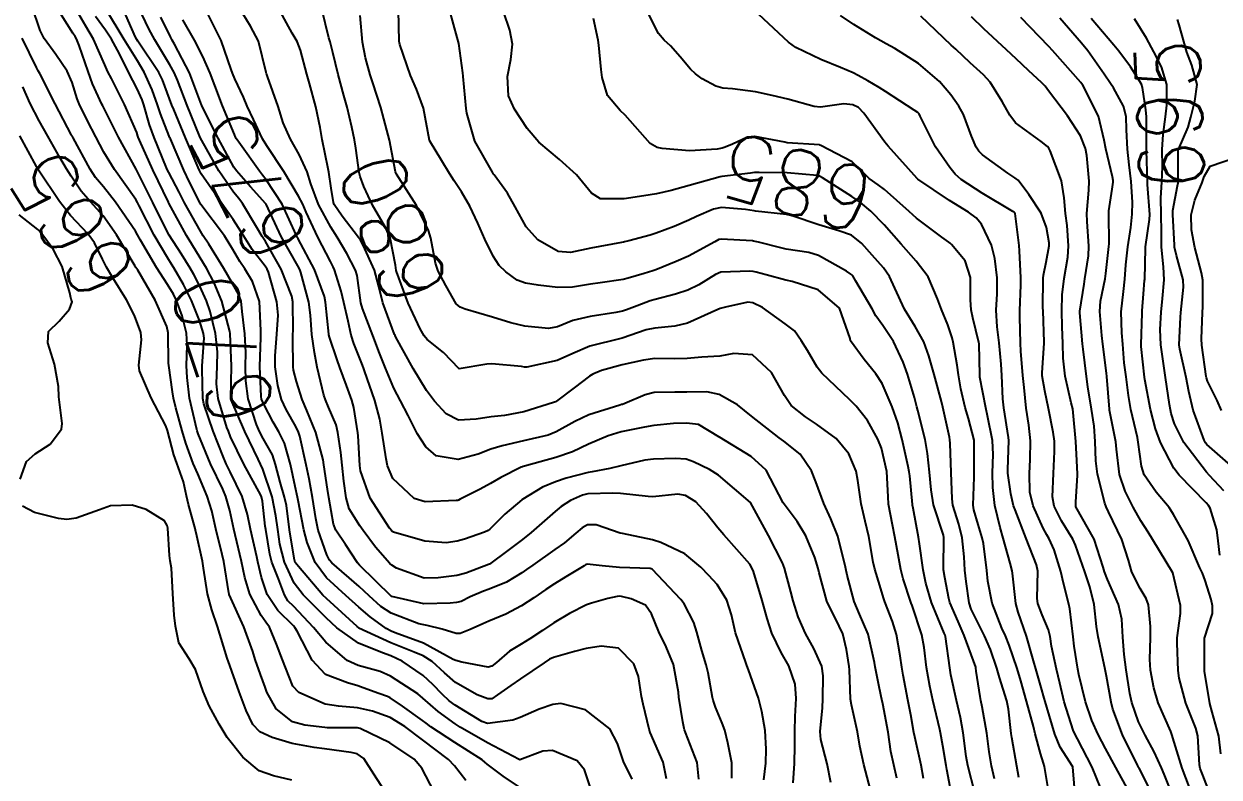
# Model space of a CAD drawing. Header units: metres. Extents: x 292545 to 299085, y 7450245 to 7463078.
# Drawn here: x 296033.9 to 296107.3, y 7458377.9 to 7458424.2 of the extents above; entities that cross this region are included whole.
import ezdxf
from ezdxf.enums import TextEntityAlignment as Align

# ---------------------------------------------------------------- set-up
doc = ezdxf.new("R2010")
doc.units = ezdxf.units.M
for name, color, linetype in [('Cotas', 45, 'Continuous'), ('Curvas de Nivel 1m', 11, 'Continuous'), ('Curvas de Nivel 5m', 15, 'Continuous'), ('Vias Primárias', 230, 'Continuous')]:
    doc.layers.add(name, color=color, linetype=linetype)
doc.styles.add('Style-STANDARD', font='STANDARD.shx')

msp = doc.modelspace()

# ---------------------------------------------------------------- linework, layer by layer
at = {"layer": 'Curvas de Nivel 1m', "flags": 128}
for points, elevation in [([(296064.306, 7458377.317), (296063.304, 7458377.979), (296062.32, 7458378.729), (296062.187, 7458378.848), (296062.009, 7458378.985), (296060.339, 7458380.061), (296058.867, 7458381.022), (296058.568, 7458381.24), (296058.357, 7458381.403), (296057.128, 7458382.279), (296056.37, 7458382.791), (296056.193, 7458382.875), (296055.661, 7458383.061), (296054.707, 7458383.405), (296054.377, 7458383.529), (296053.744, 7458383.721), (296052.384, 7458384.23), (296051.571, 7458385.108), (296050.644, 7458386.893), (296050.508, 7458387.119), (296050.424, 7458387.21), (296049.451, 7458388.153), (296048.808, 7458389.145), (296048.459, 7458390.191), (296048.238, 7458391.152), (296048.17, 7458391.459), (296047.78, 7458393.157), (296047.592, 7458394.069), (296047.264, 7458395.162), (296046.536, 7458396.684), (296046.285, 7458397.173), (296046.089, 7458397.633), (296045.492, 7458399.181), (296044.919, 7458400.856), (296044.858, 7458401.187), (296044.809, 7458402.99), (296044.813, 7458403.188), (296044.921, 7458404.897), (296044.889, 7458405.187), (296044.645, 7458405.973), (296044.151, 7458407.198), (296043.658, 7458408.191), (296043.059, 7458409.214), (296042.914, 7458409.445), (296042.689, 7458409.799), (296041.858, 7458411.228), (296040.936, 7458413.032), (296040.837, 7458413.239), (296040.735, 7458413.407), (296039.414, 7458415.253), (296038.769, 7458416.314), (296038.266, 7458417.268), (296037.761, 7458418.244), (296037.237, 7458419.283), (296037.116, 7458419.595), (296036.816, 7458420.603), (296036.509, 7458421.293), (296035.807, 7458422.332), (296035.103, 7458423.307), (296034.858, 7458423.797), (296034.339, 7458425.315)], 668), ([(296068.795, 7458376.905), (296068.317, 7458378.366), (296067.866, 7458378.915), (296066.332, 7458379.555), (296065.752, 7458379.519), (296064.323, 7458378.987), (296064.284, 7458379), (296062.339, 7458380.024), (296060.67, 7458380.997), (296060.355, 7458381.201), (296059.309, 7458381.963), (296058.37, 7458382.78), (296058.061, 7458383.033), (296056.384, 7458384.136), (296055.738, 7458384.411), (296054.39, 7458384.785), (296053.712, 7458385.087), (296052.41, 7458386.222), (296051.65, 7458387.108), (296050.436, 7458388.4), (296050.078, 7458388.764), (296049.858, 7458389.129), (296049.494, 7458390.098), (296049.092, 7458391.141), (296048.958, 7458391.623), (296048.714, 7458393.147), (296048.689, 7458393.341), (296048.51, 7458394.874), (296048.456, 7458395.151), (296048.413, 7458395.252), (296047.372, 7458397.162), (296046.559, 7458398.828), (296046.416, 7458399.171), (296046.331, 7458399.408), (296045.794, 7458401.178), (296045.689, 7458402.092), (296045.72, 7458403.179), (296045.743, 7458404.058), (296045.636, 7458405.18), (296045.304, 7458406.533), (296045.079, 7458407.186), (296044.672, 7458408.091), (296044.296, 7458408.813), (296044.072, 7458409.199), (296043.534, 7458410.05), (296042.782, 7458411.219), (296042.705, 7458411.356), (296041.78, 7458413.23), (296040.793, 7458415.199), (296040.772, 7458415.24), (296040.753, 7458415.279), (296039.663, 7458417.251), (296038.8, 7458418.962), (296038.701, 7458419.161), (296038.649, 7458419.262), (296038.07, 7458420.526), (296037.798, 7458421.275), (296037.253, 7458422.878), (296037.077, 7458423.287), (296036.996, 7458423.43), (296036.856, 7458423.631), (296035.814, 7458425.301)], 669), ([(296075.337, 7458377.805), (296075.229, 7458378.831), (296074.525, 7458380.663), (296074.448, 7458380.839), (296074.431, 7458380.916), (296074.358, 7458381.316), (296074.113, 7458382.843), (296074.076, 7458383.143), (296073.771, 7458384.846), (296073.322, 7458385.938), (296072.874, 7458386.855), (296072.434, 7458387.956), (296072.053, 7458388.48), (296071.174, 7458388.879), (296070.573, 7458389.017), (296070.444, 7458389.034), (296070.308, 7458389.028), (296069.749, 7458388.897), (296068.731, 7458388.616), (296068.439, 7458388.507), (296067.384, 7458387.97), (296066.428, 7458387.403), (296065.723, 7458386.94), (296064.943, 7458386.424), (296064.41, 7458386.103), (296063.706, 7458385.664), (296062.9, 7458384.975), (296062.617, 7458384.751), (296062.39, 7458384.688), (296060.775, 7458384.996), (296060.394, 7458385.089), (296060.238, 7458385.16), (296058.41, 7458386.147), (296056.668, 7458386.798), (296056.421, 7458386.891), (296056.109, 7458387.055), (296055.126, 7458387.766), (296054.436, 7458388.37), (296053.631, 7458389.088), (296052.459, 7458390.174), (296051.752, 7458391.107), (296051.256, 7458392.341), (296051.058, 7458393.114), (296050.7, 7458394.929), (296050.665, 7458395.118), (296050.523, 7458395.78), (296050.229, 7458397.125), (296049.858, 7458398.433), (296049.519, 7458399.136), (296049.163, 7458399.736), (296048.588, 7458400.829), (296048.463, 7458401.151), (296048.438, 7458401.308), (296048.358, 7458403.153), (296048.42, 7458404.932), (296048.415, 7458405.143), (296048.405, 7458405.375), (296048.326, 7458407.145), (296047.909, 7458408.385), (296047.428, 7458409.159), (296047.13, 7458409.606), (296046.695, 7458410.345), (296046.173, 7458411.175), (296044.732, 7458413.102), (296044.679, 7458413.191), (296044.031, 7458414.486), (296043.687, 7458415.206), (296042.852, 7458417.139), (296042.822, 7458417.21), (296042.784, 7458417.302), (296042.25, 7458418.671), (296042.063, 7458419.221), (296041.735, 7458420.149), (296041.239, 7458421.234), (296040.833, 7458421.924), (296040.014, 7458423.248), (296038.872, 7458425.143)], 672), ([(296077.368, 7458377.859), (296077.368, 7458378.804), (296077.12, 7458380.029), (296076.931, 7458380.811), (296076.779, 7458381.235), (296076.367, 7458382.225), (296076.218, 7458382.659), (296076.184, 7458382.813), (296075.901, 7458384.33), (296075.788, 7458384.819), (296075.517, 7458385.713), (296075.216, 7458386.828), (296075.026, 7458387.428), (296074.44, 7458388.576), (296074.238, 7458388.842), (296072.461, 7458390.693), (296072.344, 7458390.744), (296070.462, 7458390.807), (296069.4, 7458390.901), (296068.464, 7458391.006), (296068.393, 7458390.982), (296068.286, 7458390.912), (296067.161, 7458390.225), (296066.456, 7458389.798), (296065.934, 7458389.454), (296065.202, 7458388.949), (296064.438, 7458388.449), (296063.468, 7458387.934), (296062.428, 7458387.498), (296062.067, 7458387.343), (296061.275, 7458386.991), (296060.67, 7458386.747), (296060.419, 7458386.758), (296059.569, 7458387.013), (296058.645, 7458387.247), (296058.425, 7458387.278), (296058.119, 7458387.34), (296056.432, 7458388.005), (296055.789, 7458388.413), (296055.065, 7458389.071), (296054.451, 7458389.64), (296052.786, 7458391.097), (296052.638, 7458391.261), (296052.478, 7458391.585), (296051.944, 7458393.105), (296051.787, 7458393.82), (296051.596, 7458395.109), (296051.387, 7458396.255), (296051.209, 7458397.113), (296050.804, 7458398.874), (296050.726, 7458399.118), (296050.566, 7458399.457), (296049.967, 7458400.519), (296049.682, 7458401.134), (296049.452, 7458401.988), (296049.303, 7458403.14), (296049.297, 7458403.817), (296049.394, 7458405.132), (296049.475, 7458406.307), (296049.395, 7458407.133), (296048.876, 7458408.943), (296048.797, 7458409.139), (296048.685, 7458409.315), (296047.887, 7458410.344), (296047.372, 7458411.16), (296046.718, 7458412.186), (296046.018, 7458413.177), (296044.751, 7458414.999), (296044.681, 7458415.12), (296044.647, 7458415.192), (296044.559, 7458415.389), (296043.781, 7458417.2), (296043.058, 7458418.95), (296042.953, 7458419.209), (296042.807, 7458419.59), (296042.37, 7458420.768), (296042.136, 7458421.22), (296040.852, 7458423.148), (296040.791, 7458423.241), (296040.716, 7458423.38), (296039.89, 7458425.25)], 673), ([(296079.34, 7458377.753), (296079.448, 7458378.779), (296079.482, 7458379.633), (296079.406, 7458380.779), (296079.201, 7458381.946), (296078.993, 7458382.784), (296078.39, 7458384.51), (296078.29, 7458384.791), (296078.227, 7458384.961), (296077.597, 7458386.798), (296077.334, 7458387.901), (296077.055, 7458388.804), (296076.452, 7458389.761), (296075.955, 7458390.314), (296075.456, 7458390.825), (296074.475, 7458391.634), (296072.998, 7458392.342), (296072.487, 7458392.497), (296070.641, 7458392.888), (296070.517, 7458392.913), (296070.493, 7458392.919), (296069.02, 7458393.424), (296068.498, 7458393.42), (296068.16, 7458393.25), (296067.782, 7458392.917), (296067.079, 7458392.329), (296066.483, 7458391.912), (296065.125, 7458390.95), (296064.75, 7458390.674), (296064.466, 7458390.469), (296063.516, 7458389.91), (296062.45, 7458389.475), (296062.09, 7458389.342), (296061.271, 7458388.992), (296060.717, 7458388.721), (296060.439, 7458388.654), (296060.049, 7458388.616), (296058.438, 7458388.576), (296056.475, 7458389.018), (296056.443, 7458389.031), (296054.471, 7458390.955), (296054.362, 7458391.081), (296053.62, 7458392.219), (296053.032, 7458393.092), (296052.873, 7458393.471), (296052.594, 7458395.099), (296052.521, 7458395.617), (296052.292, 7458397.103), (296052.237, 7458397.412), (296051.795, 7458399.108), (296051.231, 7458400.458), (296050.946, 7458401.116), (296050.6, 7458402.228), (296050.424, 7458402.936), (296050.399, 7458403.123), (296050.372, 7458404.866), (296050.386, 7458405.122), (296050.397, 7458405.362), (296050.375, 7458407.123), (296050.316, 7458407.474), (296049.669, 7458409.13), (296048.7, 7458410.841), (296048.579, 7458411.019), (296048.498, 7458411.143), (296048.172, 7458411.687), (296047.294, 7458413.162), (296047.054, 7458413.483), (296046.74, 7458413.86), (296045.835, 7458415.179), (296044.781, 7458417.033), (296044.709, 7458417.191), (296044.649, 7458417.326), (296043.879, 7458419.199), (296043.281, 7458420.743), (296043.091, 7458421.207), (296042.83, 7458421.683), (296041.892, 7458423.224), (296041.532, 7458423.902), (296040.899, 7458425.24)], 674), ([(296085.877, 7458377.135), (296085.468, 7458378.709), (296085.234, 7458379.816), (296085.083, 7458380.713), (296084.718, 7458382.366), (296084.664, 7458382.717), (296084.596, 7458384.513), (296084.575, 7458384.718), (296084.409, 7458385.773), (296084.183, 7458386.722), (296083.954, 7458387.199), (296083.195, 7458388.732), (296082.729, 7458390.469), (296082.673, 7458390.738), (296082.473, 7458391.414), (296081.914, 7458392.749), (296081.374, 7458393.629), (296080.513, 7458394.77), (296079.464, 7458396.781), (296078.551, 7458397.616), (296076.614, 7458398.809), (296076.563, 7458398.84), (296075.322, 7458399.58), (296074.571, 7458399.681), (296073.777, 7458399.642), (296072.57, 7458399.525), (296072.005, 7458399.429), (296070.565, 7458399.132), (296069.753, 7458398.892), (296068.558, 7458398.372), (296067.563, 7458397.91), (296066.549, 7458397.555), (296064.61, 7458397.026), (296064.543, 7458397.007), (296064.506, 7458396.998), (296064.417, 7458396.961), (296063.169, 7458396.338), (296062.528, 7458395.964), (296061.901, 7458395.607), (296060.671, 7458394.998), (296060.566, 7458394.946), (296060.512, 7458394.925), (296060.421, 7458394.91), (296058.511, 7458394.845), (296057.84, 7458395.037), (296056.531, 7458396.27), (296056.204, 7458397.053), (296056.113, 7458397.488), (296055.871, 7458399.057), (296055.721, 7458399.909), (296055.423, 7458401.062), (296054.793, 7458402.885), (296054.72, 7458403.069), (296054.616, 7458403.337), (296054.122, 7458404.572), (296053.973, 7458405.08), (296053.784, 7458405.944), (296053.521, 7458407.087), (296053.357, 7458407.777), (296052.95, 7458409.096), (296052.869, 7458409.282), (296052.688, 7458409.606), (296051.926, 7458411.108), (296051.208, 7458412.633), (296050.988, 7458413.117), (296050.738, 7458413.623), (296049.837, 7458415.129), (296048.776, 7458416.708), (296048.522, 7458417.144), (296047.965, 7458418.322), (296047.582, 7458419.158), (296047.345, 7458419.698), (296046.82, 7458420.833), (296046.677, 7458421.171), (296046.595, 7458421.404), (296045.976, 7458423.179), (296045.104, 7458424.954)], 677), ([(296087.496, 7458377.863), (296087.312, 7458378.685), (296087.147, 7458379.503), (296086.973, 7458380.691), (296086.638, 7458382.426), (296086.584, 7458382.697), (296086.548, 7458382.87), (296086.383, 7458383.676), (296086.176, 7458384.702), (296086.135, 7458384.964), (296085.738, 7458386.707), (296085.213, 7458387.934), (296084.875, 7458388.716), (296084.459, 7458390.325), (296084.374, 7458390.721), (296084.354, 7458390.832), (296083.873, 7458392.726), (296083.44, 7458393.794), (296083.026, 7458394.735), (296082.533, 7458396.071), (296082.252, 7458396.744), (296081.556, 7458397.758), (296080.561, 7458398.572), (296080.267, 7458398.773), (296078.576, 7458400.094), (296077.703, 7458400.799), (296076.592, 7458401.442), (296075.824, 7458401.592), (296074.594, 7458401.566), (296073.869, 7458401.572), (296072.593, 7458401.549), (296072.037, 7458401.42), (296070.789, 7458400.878), (296070.637, 7458400.825), (296070.582, 7458400.81), (296070.481, 7458400.781), (296068.576, 7458400.175), (296067.716, 7458399.774), (296066.565, 7458399.133), (296066.071, 7458398.937), (296064.559, 7458398.58), (296063.249, 7458398.28), (296062.554, 7458398.079), (296061.764, 7458397.774), (296060.547, 7458397.43), (296059.199, 7458397.669), (296058.555, 7458398.21), (296058.03, 7458399.035), (296057.463, 7458400.152), (296056.988, 7458401.046), (296056.594, 7458401.818), (296056.067, 7458403.055), (296055.716, 7458403.965), (296055.292, 7458405.063), (296054.658, 7458406.71), (296054.568, 7458407.071), (296054.342, 7458408.738), (296054.242, 7458409.077), (296053.702, 7458410.094), (296053.11, 7458411.094), (296052.712, 7458411.72), (296051.957, 7458413.108), (296051.479, 7458414.379), (296051.255, 7458415.115), (296050.769, 7458416.174), (296050.237, 7458417.125), (296049.79, 7458418.133), (296049.469, 7458419.133), (296048.821, 7458420.973), (296048.779, 7458421.097), (296048.763, 7458421.141), (296048.742, 7458421.223), (296048.265, 7458423.149), (296047.768, 7458424.062), (296047.094, 7458425.167)], 678), ([(296089.139, 7458377.838), (296088.994, 7458378.663), (296088.611, 7458380.396), (296088.556, 7458380.668), (296088.359, 7458381.75), (296088.19, 7458382.673), (296087.893, 7458384.183), (296087.803, 7458384.679), (296087.71, 7458385.374), (296087.492, 7458386.684), (296087.234, 7458387.491), (296086.778, 7458388.695), (296086.695, 7458388.946), (296086.453, 7458389.697), (296086.145, 7458390.703), (296086.049, 7458391.124), (296085.775, 7458392.707), (296085.558, 7458393.654), (296085.316, 7458394.712), (296085.108, 7458396.141), (296085, 7458396.715), (296084.553, 7458397.778), (296083.782, 7458398.728), (296082.572, 7458399.617), (296081.883, 7458400.058), (296081.016, 7458400.763), (296080.592, 7458401.378), (296079.808, 7458402.778), (296078.624, 7458403.863), (296077.48, 7458403.946), (296076.623, 7458403.794), (296075.522, 7458403.727), (296074.621, 7458403.645), (296073.837, 7458403.632), (296072.621, 7458403.645), (296071.942, 7458403.544), (296070.617, 7458403.248), (296069.351, 7458402.899), (296068.827, 7458402.689), (296068.608, 7458402.553), (296067.677, 7458401.839), (296066.584, 7458401.02), (296066.527, 7458400.987), (296066.411, 7458400.933), (296064.577, 7458400.361), (296063.395, 7458400.152), (296062.574, 7458400.056), (296061.654, 7458399.907), (296060.571, 7458399.852), (296059.808, 7458400.244), (296059.083, 7458401.023), (296058.593, 7458401.684), (296057.768, 7458403.038), (296056.719, 7458404.962), (296056.667, 7458405.05), (296056.634, 7458405.124), (296055.904, 7458407.058), (296055.668, 7458408.065), (296055.398, 7458409.063), (296054.698, 7458410.605), (296054.536, 7458410.908), (296054.426, 7458411.074), (296053.417, 7458412.395), (296052.929, 7458413.097), (296052.875, 7458413.238), (296052.743, 7458414.119), (296052.596, 7458415.102), (296052.555, 7458415.303), (296052.19, 7458417.106), (296052.061, 7458417.83), (296051.785, 7458419.11), (296051.397, 7458420.534), (296051.236, 7458421.116), (296050.845, 7458422.597), (296050.647, 7458423.122), (296050.34, 7458423.643), (296049.515, 7458425.134)], 679), ([(296093.518, 7458377.815), (296093.329, 7458378.615), (296093.184, 7458379.47), (296093.029, 7458380.62), (296092.753, 7458382.239), (296092.674, 7458382.625), (296092.628, 7458382.878), (296092.391, 7458384.436), (296092.36, 7458384.63), (296092.352, 7458384.672), (296091.642, 7458386.632), (296091.271, 7458387.477), (296090.762, 7458388.645), (296090.693, 7458388.894), (296090.458, 7458390.198), (296090.379, 7458390.651), (296090.366, 7458390.749), (296090.387, 7458392.651), (296090.364, 7458392.782), (296089.763, 7458394.658), (296089.609, 7458395.572), (296089.521, 7458396.66), (296089.397, 7458397.815), (296089.255, 7458398.663), (296088.799, 7458400.449), (296088.742, 7458400.668), (296088.592, 7458401.254), (296088.159, 7458402.675), (296087.888, 7458403.409), (296087.294, 7458404.683), (296086.643, 7458405.664), (296086.225, 7458406.273), (296085.99, 7458406.7), (296084.99, 7458408.403), (296084.791, 7458408.718), (296084.746, 7458408.781), (296084.684, 7458408.832), (296084.403, 7458409.006), (296082.695, 7458409.963), (296082.102, 7458410.154), (296080.699, 7458410.364), (296080.37, 7458410.435), (296079.001, 7458410.786), (296078.704, 7458410.863), (296078.624, 7458410.871), (296076.705, 7458410.979), (296076.568, 7458410.949), (296076.326, 7458410.816), (296074.694, 7458409.94), (296073.944, 7458409.594), (296072.685, 7458409.095), (296072.514, 7458409.032), (296071.98, 7458408.867), (296070.983, 7458408.573), (296070.677, 7458408.505), (296069.273, 7458408.302), (296068.672, 7458408.205), (296067.573, 7458408.018), (296066.674, 7458407.999), (296065.468, 7458408.149), (296064.676, 7458408.271), (296064.179, 7458408.459), (296063.473, 7458408.968), (296063.071, 7458409.358), (296062.692, 7458409.927), (296062.183, 7458410.985), (296061.757, 7458411.95), (296061.258, 7458412.995), (296060.742, 7458413.877), (296060.301, 7458414.559), (296060.019, 7458415.011), (296059.53, 7458415.788), (296058.773, 7458417.03), (296058.421, 7458419.026), (296057.98, 7458420.198), (296057.613, 7458421.038), (296056.956, 7458422.944), (296056.928, 7458423.049), (296056.921, 7458423.116), (296056.873, 7458425.05)], 682), ([(296095.011, 7458377.898), (296094.883, 7458378.594), (296094.579, 7458380.359), (296094.539, 7458380.598), (296094.365, 7458382.1), (296094.258, 7458382.602), (296093.816, 7458384.037), (296093.645, 7458384.611), (296093.261, 7458385.76), (296092.898, 7458386.615), (296092.432, 7458387.541), (296092.065, 7458388.251), (296091.943, 7458388.627), (296091.759, 7458389.934), (296091.694, 7458390.632), (296091.645, 7458391.462), (296091.526, 7458392.635), (296091.32, 7458393.457), (296090.955, 7458394.643), (296090.901, 7458395.029), (296090.851, 7458396.645), (296090.789, 7458398.417), (296090.773, 7458398.647), (296090.739, 7458398.821), (296090.572, 7458399.551), (296090.326, 7458400.653), (296090.242, 7458400.999), (296089.793, 7458402.658), (296089.481, 7458403.805), (296089.174, 7458404.665), (296088.642, 7458405.611), (296087.987, 7458406.677), (296087.387, 7458407.968), (296087.057, 7458408.686), (296086.688, 7458409.217), (296085.996, 7458410.001), (296085.345, 7458410.71), (296084.711, 7458411.226), (296083.947, 7458411.495), (296082.72, 7458411.848), (296081.082, 7458412.402), (296080.729, 7458412.484), (296078.819, 7458412.701), (296078.732, 7458412.712), (296078.207, 7458412.795), (296076.734, 7458412.913), (296076.238, 7458412.817), (296075.194, 7458412.365), (296074.723, 7458412.149), (296073.809, 7458411.757), (296072.71, 7458411.339), (296072.348, 7458411.224), (296071.029, 7458410.877), (296070.775, 7458410.806), (296070.702, 7458410.789), (296070.586, 7458410.766), (296068.698, 7458410.433), (296067.451, 7458410.167), (296066.696, 7458410.225), (296065.43, 7458410.943), (296064.715, 7458411.736), (296064.037, 7458412.96), (296063.585, 7458413.811), (296062.753, 7458414.939), (296062.724, 7458414.98), (296062.648, 7458415.087), (296061.575, 7458416.992), (296061.075, 7458418.721), (296061.038, 7458418.998), (296060.846, 7458420.977), (296060.844, 7458421), (296060.826, 7458421.202), (296060.58, 7458423.003), (296060.488, 7458423.373), (296060.022, 7458425.009)], 683), ([(296096.834, 7458377.098), (296096.579, 7458378.576), (296096.524, 7458378.777), (296096.331, 7458379.375), (296096.008, 7458380.583), (296095.896, 7458381.038), (296095.478, 7458382.589), (296095.129, 7458383.849), (296094.909, 7458384.595), (296094.415, 7458386.04), (296094.186, 7458386.602), (296093.967, 7458387.066), (296093.372, 7458388.611), (296093.108, 7458389.961), (296093.035, 7458390.614), (296092.823, 7458392.282), (296092.746, 7458392.617), (296092.501, 7458393.449), (296092.235, 7458394.349), (296092.192, 7458394.625), (296092.25, 7458396.344), (296092.253, 7458396.624), (296092.262, 7458396.899), (296092.266, 7458398.624), (296091.904, 7458399.958), (296091.704, 7458400.633), (296091.449, 7458401.789), (296091.293, 7458402.64), (296091.21, 7458403.232), (296090.962, 7458404.645), (296090.897, 7458404.908), (296090.644, 7458405.712), (296090.259, 7458406.654), (296090.006, 7458407.313), (296089.427, 7458408.663), (296088.692, 7458409.621), (296087.765, 7458410.679), (296086.72, 7458411.86), (296085.91, 7458412.702), (296085.265, 7458413.239), (296084.742, 7458413.588), (296082.946, 7458414.738), (296082.754, 7458414.845), (296082.611, 7458414.885), (296080.756, 7458415.056), (296079.046, 7458415.076), (296078.756, 7458415.064), (296078.509, 7458415.039), (296076.753, 7458414.834), (296076.647, 7458414.812), (296074.747, 7458414.265), (296073.632, 7458413.963), (296072.742, 7458413.769), (296071.962, 7458413.647), (296070.739, 7458413.446), (296069.289, 7458413.452), (296068.742, 7458413.8), (296067.81, 7458414.919), (296066.762, 7458415.864), (296065.496, 7458416.943), (296064.785, 7458417.784), (296064.003, 7458418.962), (296063.628, 7458419.785), (296063.567, 7458420.969), (296063.786, 7458422.019), (296063.885, 7458422.965), (296063.711, 7458423.817), (296063.322, 7458424.973)], 684), ([(296073.353, 7458377.809), (296073.137, 7458378.852), (296072.35, 7458380.663), (296072.277, 7458380.861), (296071.909, 7458382.407), (296071.818, 7458382.868), (296071.621, 7458384.107), (296071.339, 7458384.876), (296070.407, 7458385.838), (296069.332, 7458385.978), (296068.407, 7458385.818), (296067.684, 7458385.637), (296066.398, 7458385.284), (296066.156, 7458385.174), (296065.822, 7458384.939), (296064.383, 7458383.961), (296063.786, 7458383.559), (296062.969, 7458382.974), (296062.608, 7458382.74), (296062.37, 7458382.73), (296061.715, 7458382.987), (296060.38, 7458383.746), (296059.702, 7458384.326), (296058.951, 7458385.022), (296058.398, 7458385.37), (296057.84, 7458385.597), (296056.41, 7458386.168), (296054.447, 7458387.08), (296054.43, 7458387.087), (296054.328, 7458387.177), (296052.441, 7458388.893), (296052.234, 7458389.102), (296050.732, 7458390.855), (296050.533, 7458391.119), (296050.474, 7458391.273), (296050.219, 7458392.853), (296050.181, 7458393.125), (296049.983, 7458394.603), (296049.87, 7458395.13), (296049.605, 7458396.055), (296049.322, 7458397.138), (296049.127, 7458397.719), (296048.559, 7458398.724), (296048.33, 7458399.152), (296048.142, 7458399.582), (296047.639, 7458401.16), (296047.497, 7458402.268), (296047.48, 7458403.161), (296047.487, 7458404.022), (296047.43, 7458405.158), (296047.273, 7458406.542), (296047.197, 7458407.162), (296047.057, 7458407.554), (296046.674, 7458408.253), (296046.148, 7458409.175), (296045.223, 7458410.66), (296044.873, 7458411.188), (296044.707, 7458411.465), (296043.723, 7458413.205), (296043.384, 7458413.855), (296042.751, 7458415.071), (296042.681, 7458415.221), (296042.617, 7458415.359), (296041.853, 7458417.224), (296041.57, 7458418.007), (296041.215, 7458419.234), (296041.113, 7458419.542), (296040.813, 7458420.205), (296040.287, 7458421.245), (296039.731, 7458422.36), (296039.228, 7458423.256), (296038.858, 7458423.809), (296038.25, 7458424.652)], 671), ([(296083.453, 7458377.587), (296083.218, 7458378.731), (296082.843, 7458380.237), (296082.798, 7458380.736), (296082.927, 7458382.175), (296082.947, 7458382.734), (296082.977, 7458384.144), (296082.892, 7458384.735), (296082.409, 7458385.824), (296081.898, 7458386.748), (296081.444, 7458387.766), (296081.131, 7458388.76), (296080.992, 7458389.306), (296080.593, 7458390.768), (296080.468, 7458391.087), (296079.61, 7458392.779), (296078.513, 7458394.79), (296076.538, 7458396.47), (296075.994, 7458396.818), (296075.015, 7458397.301), (296074.549, 7458397.458), (296073.888, 7458397.508), (296072.549, 7458397.456), (296072.025, 7458397.389), (296070.545, 7458397.046), (296069.875, 7458396.89), (296068.77, 7458396.676), (296068.539, 7458396.636), (296067.175, 7458396.282), (296066.53, 7458396.07), (296065.734, 7458395.733), (296064.514, 7458395.006), (296064.487, 7458394.987), (296064.446, 7458394.961), (296063.402, 7458394.073), (296062.495, 7458393.153), (296062.394, 7458393.08), (296062.152, 7458392.983), (296060.935, 7458392.549), (296060.487, 7458392.414), (296059.803, 7458392.328), (296058.487, 7458392.424), (296056.559, 7458392.982), (296056.493, 7458393.014), (296056.474, 7458393.031), (296056.457, 7458393.05), (296056.326, 7458393.22), (296055.125, 7458395.064), (296054.538, 7458396.745), (296054.498, 7458397.071), (296054.386, 7458398.897), (296054.37, 7458399.073), (296054.135, 7458400.633), (296054.016, 7458401.078), (296053.689, 7458401.991), (296053.275, 7458403.09), (296053.097, 7458403.572), (296052.632, 7458404.959), (296052.595, 7458405.1), (296052.589, 7458405.145), (296052.388, 7458407.103), (296052.322, 7458407.448), (296051.713, 7458409.11), (296050.702, 7458411.005), (296050.635, 7458411.121), (296050.58, 7458411.246), (296049.715, 7458413.13), (296048.748, 7458414.631), (296048.518, 7458414.911), (296048.328, 7458415.146), (296047.156, 7458416.786), (296046.904, 7458417.168), (296046.859, 7458417.244), (296046.785, 7458417.407), (296046.057, 7458419.177), (296045.587, 7458420.41), (296045.289, 7458421.185), (296044.838, 7458422.209), (296044.336, 7458423.195), (296043.612, 7458424.456)], 676), ([(296092.306, 7458376.969), (296091.873, 7458378.635), (296091.774, 7458379.19), (296091.59, 7458380.638), (296091.414, 7458381.583), (296091.179, 7458382.642), (296090.832, 7458384.202), (296090.757, 7458384.646), (296090.504, 7458386.567), (296090.481, 7458386.649), (296090.463, 7458386.689), (296090.424, 7458386.774), (296089.633, 7458388.658), (296089.283, 7458389.834), (296089.123, 7458390.663), (296088.896, 7458392.257), (296088.838, 7458392.667), (296088.511, 7458394.45), (296088.478, 7458394.636), (296088.469, 7458394.671), (296088.296, 7458396.438), (296088.267, 7458396.674), (296088.207, 7458397.004), (296087.835, 7458398.677), (296087.564, 7458399.689), (296087.227, 7458400.684), (296086.604, 7458402.102), (296086.211, 7458402.696), (296085.488, 7458403.573), (296084.657, 7458404.72), (296084.653, 7458404.74), (296084.634, 7458404.864), (296083.972, 7458406.727), (296082.67, 7458407.865), (296081.063, 7458408.379), (296080.678, 7458408.451), (296079.479, 7458408.782), (296078.852, 7458408.954), (296078.685, 7458408.986), (296078.471, 7458409.007), (296076.684, 7458408.94), (296076.352, 7458408.815), (296075.333, 7458408.17), (296074.668, 7458407.85), (296073.911, 7458407.601), (296072.659, 7458407.276), (296072.341, 7458407.18), (296071.536, 7458406.871), (296070.895, 7458406.633), (296070.65, 7458406.56), (296070.237, 7458406.475), (296068.646, 7458406.222), (296067.596, 7458405.973), (296066.643, 7458405.597), (296066.092, 7458405.485), (296064.643, 7458405.634), (296063.778, 7458405.836), (296062.651, 7458406.185), (296060.973, 7458406.682), (296060.66, 7458406.796), (296060.415, 7458407.004), (296059.782, 7458408.121), (296059.322, 7458409.02), (296059.158, 7458409.493), (296058.853, 7458411.028), (296058.71, 7458411.512), (296057.991, 7458413.037), (296056.752, 7458414.969), (296056.712, 7458415.05), (296056.694, 7458415.11), (296056.313, 7458417.055), (296056.166, 7458417.672), (296055.784, 7458419.06), (296055.297, 7458420.587), (296055.138, 7458421.067), (296054.839, 7458422.115), (296054.662, 7458423.073), (296054.512, 7458424.718)], 681), ([(296100.303, 7458376.577), (296099.517, 7458378.538), (296098.61, 7458380.278), (296098.462, 7458380.549), (296098.347, 7458380.817), (296097.796, 7458382.559), (296097.52, 7458383.699), (296097.322, 7458384.566), (296097.016, 7458385.969), (296096.925, 7458386.572), (296096.831, 7458386.978), (296096.436, 7458387.886), (296096.175, 7458388.583), (296096.133, 7458388.897), (296096.163, 7458390.583), (296096.085, 7458390.967), (296095.457, 7458392.59), (296094.771, 7458394.337), (296094.682, 7458394.598), (296094.52, 7458395.321), (296094.328, 7458396.602), (296094.321, 7458396.817), (296094.381, 7458398.602), (296094.369, 7458398.798), (296094.089, 7458400.605), (296094.023, 7458401.174), (296093.959, 7458402.607), (296093.926, 7458403.301), (296093.79, 7458404.608), (296093.663, 7458405.59), (296093.62, 7458406.61), (296093.67, 7458407.608), (296093.667, 7458408.61), (296093.524, 7458409.782), (296093.315, 7458410.614), (296092.716, 7458411.892), (296092.39, 7458412.296), (296091.902, 7458412.632), (296090.733, 7458413.344), (296088.787, 7458414.67), (296088.753, 7458414.703), (296086.975, 7458416.688), (296086.777, 7458416.936), (296085.48, 7458418.71), (296085.149, 7458419.058), (296084.808, 7458419.23), (296084.238, 7458419.296), (296082.806, 7458419.093), (296082.43, 7458419.121), (296080.811, 7458419.58), (296079.844, 7458419.805), (296078.815, 7458420.027), (296077.407, 7458420.214), (296076.817, 7458420.251), (296076.381, 7458420.379), (296075.549, 7458420.829), (296075.121, 7458421.131), (296074.829, 7458421.431), (296074.185, 7458422.189), (296073.59, 7458422.849), (296073.207, 7458423.213), (296072.854, 7458423.618), (296072.222, 7458424.867)], 686), ([(296101.762, 7458377.061), (296100.976, 7458378.523), (296100.334, 7458379.675), (296099.878, 7458380.535), (296099.488, 7458381.406), (296099.111, 7458382.543), (296098.698, 7458384.239), (296098.635, 7458384.548), (296098.414, 7458385.977), (296098.347, 7458386.551), (296098.147, 7458388.262), (296098.078, 7458388.555), (296097.743, 7458389.848), (296097.596, 7458390.563), (296097.17, 7458391.883), (296096.866, 7458392.574), (296096.733, 7458392.814), (296096.499, 7458393.222), (296095.887, 7458394.586), (296095.685, 7458395.424), (296095.654, 7458396.589), (296095.703, 7458397.431), (296095.726, 7458398.588), (296095.611, 7458399.551), (296095.448, 7458400.591), (296095.327, 7458401.868), (296095.253, 7458402.594), (296095.118, 7458404.105), (296095.101, 7458404.595), (296095.069, 7458406.176), (296095.069, 7458406.596), (296095.123, 7458408.149), (296095.119, 7458408.596), (296095.036, 7458410.26), (296095.018, 7458410.597), (296094.77, 7458412.552), (296094.752, 7458412.6), (296094.723, 7458412.633), (296094.643, 7458412.681), (296092.741, 7458413.801), (296091.45, 7458414.64), (296091.081, 7458414.97), (296090.76, 7458415.37), (296089.876, 7458416.659), (296088.939, 7458418.53), (296088.872, 7458418.669), (296088.804, 7458418.751), (296088.581, 7458418.896), (296086.816, 7458420.043), (296086.428, 7458420.305), (296085.72, 7458420.707), (296085.139, 7458421.028), (296084.828, 7458421.195), (296084.044, 7458421.514), (296082.836, 7458422.007), (296081.3, 7458422.755), (296080.848, 7458423.076), (296079.018, 7458424.788)], 687), ([(296103.029, 7458377.218), (296102.381, 7458378.509), (296102.36, 7458378.546), (296102.324, 7458378.612), (296101.367, 7458380.52), (296100.788, 7458382.105), (296100.684, 7458382.527), (296100.389, 7458384.123), (296100.311, 7458384.531), (296100.29, 7458384.635), (296099.875, 7458386.535), (296099.78, 7458387.186), (296099.627, 7458388.538), (296099.377, 7458389.617), (296099.067, 7458390.544), (296098.487, 7458392.177), (296098.315, 7458392.553), (296097.621, 7458393.68), (296097.18, 7458394.57), (296097.082, 7458395.135), (296097.132, 7458396.571), (296097.198, 7458397.925), (296097.189, 7458398.571), (296097.124, 7458399.128), (296096.826, 7458400.576), (296096.599, 7458401.668), (296096.439, 7458402.582), (296096.429, 7458402.768), (296096.559, 7458404.581), (296096.559, 7458404.655), (296096.49, 7458406.582), (296096.487, 7458406.75), (296096.499, 7458408.582), (296096.511, 7458408.755), (296096.693, 7458409.569), (296096.879, 7458410.577), (296096.878, 7458410.751), (296096.714, 7458411.701), (296096.372, 7458412.584), (296095.62, 7458413.711), (296094.964, 7458414.597), (296094.844, 7458414.689), (296094.754, 7458414.745), (296094.336, 7458415.025), (296092.768, 7458416.153), (296092.537, 7458416.39), (296092.384, 7458416.626), (296092.1, 7458417.313), (296091.599, 7458418.638), (296091.32, 7458419.154), (296090.815, 7458419.851), (296090.121, 7458420.657), (296088.834, 7458421.779), (296087.373, 7458422.685), (296086.847, 7458422.972), (296086.2, 7458423.352), (296084.865, 7458424.173), (296084.051, 7458424.728)], 688), ([(296104.31, 7458377.189), (296103.934, 7458378.1), (296103.773, 7458378.488), (296103.326, 7458379.488), (296102.761, 7458380.504), (296102.355, 7458381.322), (296101.955, 7458382.514), (296101.83, 7458383.064), (296101.598, 7458384.518), (296101.471, 7458385.455), (296101.403, 7458386.52), (296101.333, 7458387.622), (296101.126, 7458388.523), (296100.458, 7458390.073), (296100.262, 7458390.532), (296100.182, 7458390.818), (296099.638, 7458392.539), (296098.513, 7458394.527), (296098.505, 7458394.542), (296098.516, 7458394.811), (296098.605, 7458396.477), (296098.604, 7458396.549), (296098.551, 7458397.775), (296098.51, 7458398.551), (296098.351, 7458400.324), (296098.316, 7458400.554), (296098.23, 7458400.913), (296097.856, 7458402.561), (296097.722, 7458403.662), (296097.703, 7458404.564), (296097.67, 7458405.592), (296097.642, 7458406.565), (296097.677, 7458407.555), (296097.801, 7458408.563), (296098.013, 7458409.877), (296098.065, 7458410.56), (296097.974, 7458411.819), (296097.869, 7458412.563), (296097.784, 7458413.513), (296097.63, 7458414.561), (296096.934, 7458416.405), (296096.856, 7458416.569), (296096.774, 7458416.674), (296096.378, 7458416.977), (296094.796, 7458418.126), (296094.445, 7458418.604), (296093.98, 7458419.44), (296093.237, 7458420.616), (296092.827, 7458421.074), (296092.02, 7458421.817), (296091.122, 7458422.646), (296090.847, 7458422.906), (296088.971, 7458424.669)], 689), ([(296106.927, 7458376.454), (296106.319, 7458378.045), (296106.151, 7458378.462), (296106.102, 7458378.686), (296106.013, 7458380.463), (296105.884, 7458380.931), (296105.271, 7458382.471), (296104.859, 7458384.004), (296104.799, 7458384.476), (296104.736, 7458386.151), (296104.746, 7458386.477), (296104.939, 7458387.971), (296104.951, 7458388.475), (296104.463, 7458390.48), (296103.25, 7458392.499), (296102.961, 7458392.967), (296102.505, 7458393.672), (296102.028, 7458394.515), (296101.541, 7458395.501), (296101.188, 7458396.523), (296101.009, 7458398.073), (296100.961, 7458398.526), (296100.582, 7458400.474), (296100.573, 7458400.53), (296100.417, 7458402.532), (296100.396, 7458402.752), (296100.169, 7458404.535), (296100.106, 7458405.067), (296099.98, 7458406.537), (296100.027, 7458407.172), (296100.304, 7458408.534), (296100.357, 7458408.862), (296100.542, 7458410.532), (296100.55, 7458410.686), (296100.527, 7458412.532), (296100.542, 7458412.715), (296100.746, 7458414.04), (296100.806, 7458414.475), (296100.807, 7458414.529), (296100.8, 7458414.576), (296100.756, 7458414.804), (296100.356, 7458416.534), (296100.256, 7458417.061), (296099.9, 7458418.539), (296098.934, 7458420.436), (296098.858, 7458420.55), (296098.823, 7458420.598), (296097.069, 7458422.568), (296096.847, 7458422.81), (296095.12, 7458424.596)], 691), ([(296107.417, 7458379.364), (296107.305, 7458380.45), (296106.895, 7458381.925), (296106.754, 7458382.456), (296106.415, 7458384.438), (296106.414, 7458384.46), (296106.413, 7458386.46), (296106.913, 7458387.978), (296106.916, 7458388.455), (296106.824, 7458388.832), (296106.458, 7458390.01), (296106.287, 7458390.462), (296106.138, 7458390.793), (296105.415, 7458392.471), (296104.509, 7458394.066), (296104.352, 7458394.323), (296104.236, 7458394.484), (296103.452, 7458395.426), (296102.707, 7458396.507), (296102.541, 7458397.021), (296102.347, 7458398.512), (296102.289, 7458398.789), (296101.879, 7458400.517), (296101.739, 7458401.376), (296101.593, 7458402.515), (296101.487, 7458403.382), (296101.388, 7458404.519), (296101.336, 7458405.216), (296101.297, 7458406.52), (296101.434, 7458407.756), (296101.519, 7458408.517), (296101.578, 7458409.403), (296101.713, 7458410.515), (296101.891, 7458411.689), (296101.976, 7458412.511), (296101.986, 7458413.259), (296101.907, 7458414.513), (296101.794, 7458415.545), (296101.685, 7458416.516), (296101.62, 7458417.688), (296101.593, 7458418.518), (296101.447, 7458419.158), (296100.82, 7458420.268), (296100.642, 7458420.532), (296100.257, 7458421.107), (296099.244, 7458422.546), (296098.85, 7458423.012), (296097.533, 7458424.563)], 692), ([(296107.36, 7458391.566), (296107.26, 7458392.448), (296107.166, 7458393.117), (296106.762, 7458394.456), (296106.67, 7458394.613), (296106.516, 7458394.783), (296104.863, 7458396.477), (296104.539, 7458396.909), (296103.711, 7458398.493), (296103.397, 7458399.323), (296103.106, 7458400.502), (296102.753, 7458402.357), (296102.732, 7458402.499), (296102.622, 7458403.445), (296102.517, 7458404.387), (296102.516, 7458404.502), (296102.575, 7458406.424), (296102.576, 7458406.501), (296102.583, 7458406.572), (296102.67, 7458407.625), (296102.738, 7458408.444), (296102.739, 7458408.499), (296102.785, 7458410.417), (296102.792, 7458410.499), (296103.041, 7458412.175), (296103.047, 7458412.497), (296102.922, 7458414.327), (296102.914, 7458414.498), (296102.853, 7458416.418), (296102.852, 7458416.499), (296102.847, 7458418.454), (296102.846, 7458418.5), (296102.807, 7458418.921), (296102.614, 7458420.297), (296102.547, 7458420.504), (296101.875, 7458421.556), (296101.156, 7458422.525), (296100.848, 7458422.887), (296099.46, 7458424.544)], 693), ([(296107.603, 7458395.523), (296106.733, 7458396.457), (296106.536, 7458396.663), (296105.147, 7458398.474), (296104.574, 7458399.634), (296104.371, 7458400.273), (296104.318, 7458400.484), (296104.259, 7458400.812), (296104.026, 7458402.486), (296103.913, 7458403.194), (296103.727, 7458404.489), (296103.696, 7458405.435), (296103.759, 7458406.489), (296103.828, 7458407.326), (296103.936, 7458408.487), (296103.902, 7458409.277), (296103.776, 7458410.489), (296103.767, 7458411.435), (296103.75, 7458412.49), (296103.736, 7458413.492), (296103.804, 7458414.489), (296103.833, 7458415.419), (296103.82, 7458416.49), (296103.879, 7458417.397), (296104.014, 7458418.488), (296104.095, 7458419.203), (296104.097, 7458420.487), (296103.764, 7458421.561), (296103.3, 7458422.495), (296102.855, 7458423.324), (296102.105, 7458424.512)], 694), ([(296061.02, 7458377.709), (296060.319, 7458378.621), (296059.947, 7458379.014), (296058.341, 7458380.21), (296057.26, 7458381.041), (296056.358, 7458381.597), (296055.278, 7458381.982), (296054.364, 7458382.177), (296053.18, 7458382.276), (296052.366, 7458382.408), (296050.748, 7458383.116), (296050.377, 7458383.516), (296049.929, 7458384.668), (296049.751, 7458385.13), (296049.374, 7458386.097), (296048.937, 7458387.142), (296048.728, 7458387.447), (296048.43, 7458387.848), (296047.733, 7458389.157), (296047.424, 7458390.195), (296047.227, 7458391.162), (296046.843, 7458392.813), (296046.761, 7458393.167), (296046.504, 7458394.31), (296046.266, 7458395.172), (296046.077, 7458395.617), (296045.318, 7458397.182), (296044.561, 7458399.01), (296044.515, 7458399.143), (296044.499, 7458399.191), (296044.475, 7458399.28), (296044.026, 7458401.199), (296043.876, 7458402.471), (296043.851, 7458403.201), (296043.88, 7458404.455), (296043.846, 7458405.202), (296043.583, 7458406.271), (296043.229, 7458407.212), (296043.042, 7458407.59), (296042.673, 7458408.183), (296041.992, 7458409.227), (296041.019, 7458410.917), (296040.837, 7458411.239), (296040.706, 7458411.465), (296039.484, 7458413.252), (296038.742, 7458414.191), (296038.252, 7458414.771), (296037.918, 7458415.273), (296036.875, 7458417.195), (296036.827, 7458417.289), (296036.811, 7458417.317), (296036.784, 7458417.375), (296035.78, 7458419.3), (296034.821, 7458421.151), (296034.734, 7458421.311), (296034.621, 7458421.517), (296033.751, 7458423.321)], 667), ([(296059.072, 7458377.022), (296058.317, 7458378.467), (296057.831, 7458379.035), (296056.338, 7458380.03), (296054.515, 7458380.913), (296054.351, 7458380.944), (296052.49, 7458380.959), (296052.351, 7458380.968), (296051.121, 7458381.112), (296050.355, 7458381.328), (296049.355, 7458382.128), (296048.783, 7458383.144), (296048.674, 7458383.444), (296048.389, 7458384.238), (296048.075, 7458385.153), (296047.913, 7458385.649), (296047.37, 7458387.161), (296046.469, 7458389.143), (296046.46, 7458389.17), (296046.444, 7458389.238), (296046.133, 7458391.173), (296046.039, 7458391.612), (296045.641, 7458393.179), (296045.392, 7458394.294), (296045.122, 7458395.184), (296044.533, 7458396.553), (296044.256, 7458397.194), (296043.801, 7458398.447), (296043.579, 7458399.205), (296043.188, 7458400.607), (296043.05, 7458401.213), (296042.989, 7458401.606), (296042.756, 7458403.218), (296042.747, 7458403.351), (296042.711, 7458405.219), (296042.639, 7458405.61), (296041.917, 7458407.227), (296040.848, 7458409.072), (296040.738, 7458409.239), (296040.684, 7458409.327), (296039.541, 7458411.252), (296038.72, 7458412.412), (296037.945, 7458413.272), (296037.377, 7458413.918), (296036.748, 7458414.844), (296036.478, 7458415.293), (296036.062, 7458415.999), (296035.326, 7458417.305), (296034.792, 7458418.246), (296034.229, 7458419.316), (296033.793, 7458420.34)], 666), ([(296107.459, 7458400.447), (296107.201, 7458401.063), (296106.601, 7458402.262), (296106.54, 7458402.461), (296106.526, 7458402.539), (296106.255, 7458404.464), (296106.24, 7458404.861), (296106.296, 7458406.464), (296106.313, 7458406.809), (296106.316, 7458408.464), (296106.237, 7458408.915), (296105.817, 7458410.469), (296105.627, 7458411.558), (296105.603, 7458412.471), (296105.824, 7458413.382), (296106.271, 7458414.465), (296106.399, 7458414.821), (296106.763, 7458415.464), (296108.33, 7458415.998)], 696), ([(296033.626, 7458396.224), (296034.012, 7458397.318), (296034.548, 7458397.783), (296035.464, 7458398.391), (296036.16, 7458399.294), (296036.209, 7458399.653), (296035.987, 7458401.296), (296035.967, 7458401.928), (296035.721, 7458403.299), (296035.323, 7458404.606), (296035.368, 7458405.303), (296036.01, 7458405.929), (296036.654, 7458406.668), (296036.815, 7458407.133), (296036.765, 7458407.288), (296036.742, 7458407.367), (296036.667, 7458407.67), (296036.196, 7458409.295), (296035.642, 7458410.352), (296034.945, 7458411.308), (296034.707, 7458411.57), (296033.562, 7458412.48)], 664), ([(296050.309, 7458377.744), (296049.185, 7458378.011), (296048.314, 7458378.303), (296047.306, 7458379.16), (296046.341, 7458380.368), (296045.843, 7458381.175), (296045.246, 7458382.3), (296044.859, 7458383.185), (296044.393, 7458384.534), (296044.014, 7458385.196), (296043.373, 7458386.166), (296043.165, 7458387.209), (296043.096, 7458387.877), (296043.011, 7458389.211), (296042.924, 7458390.755), (296042.847, 7458391.214), (296042.805, 7458391.544), (296042.692, 7458393.217), (296042.661, 7458393.384), (296042.497, 7458393.664), (296041.37, 7458394.365), (296040.507, 7458394.643), (296039.167, 7458394.593), (296038.504, 7458394.343), (296037.059, 7458393.842), (296036.498, 7458393.76), (296035.98, 7458393.814), (296034.502, 7458394.178), (296033.76, 7458394.576)], 664)]:
    msp.add_lwpolyline(points, dxfattribs=dict(at, elevation=elevation))
at = {"layer": 'Curvas de Nivel 5m', "flags": 128}
for points, elevation in [([(296071.24, 7458377.804), (296070.695, 7458378.884), (296070.339, 7458379.982), (296069.855, 7458380.895), (296068.364, 7458382.062), (296066.847, 7458382.447), (296066.367, 7458382.386), (296065.518, 7458382.096), (296064.359, 7458381.578), (296063.906, 7458381.416), (296062.355, 7458381.226), (296061.994, 7458381.346), (296060.366, 7458382.342), (296059.984, 7458382.621), (296059.566, 7458383.012), (296058.982, 7458383.624), (296058.384, 7458384.176), (296057.096, 7458385.043), (296056.398, 7458385.378), (296055.899, 7458385.559), (296054.409, 7458386.146), (296053.089, 7458387.093), (296052.429, 7458387.701), (296051.006, 7458389.114), (296050.454, 7458389.849), (296049.869, 7458391.129), (296049.589, 7458392.238), (296049.452, 7458393.136), (296049.337, 7458393.973), (296049.109, 7458395.141), (296048.538, 7458396.843), (296048.403, 7458397.151), (296048.244, 7458397.455), (296047.42, 7458399.161), (296046.592, 7458401.099), (296046.569, 7458401.17), (296046.565, 7458401.198), (296046.603, 7458403.17), (296046.522, 7458405.171), (296046.508, 7458405.298), (296046.016, 7458407.176), (296045.555, 7458408.301), (296045.083, 7458409.186), (296044.689, 7458409.837), (296044.162, 7458410.662), (296043.839, 7458411.203), (296042.755, 7458413.197), (296042.744, 7458413.22), (296042.733, 7458413.244), (296041.766, 7458415.23), (296040.954, 7458417.065), (296040.881, 7458417.239), (296040.856, 7458417.311), (296040.786, 7458417.527), (296040.038, 7458419.248), (296039.23, 7458420.845), (296039.018, 7458421.258), (296038.829, 7458421.688), (296038.121, 7458423.271), (296037.649, 7458424.067), (296036.944, 7458425.289)], 670), ([(296090.907, 7458376.644), (296090.583, 7458378.385), (296090.538, 7458378.648), (296090.335, 7458379.846), (296090.196, 7458380.651), (296090.152, 7458380.845), (296089.723, 7458382.656), (296089.535, 7458383.504), (296089.334, 7458384.661), (296089.193, 7458385.88), (296089.047, 7458386.664), (296088.441, 7458388.474), (296088.386, 7458388.614), (296088.363, 7458388.671), (296087.892, 7458390.113), (296087.744, 7458390.681), (296087.582, 7458391.578), (296087.386, 7458392.687), (296087.243, 7458393.431), (296087.003, 7458394.693), (296086.967, 7458395.143), (296086.887, 7458396.695), (296086.555, 7458398.142), (296086.337, 7458398.693), (296085.705, 7458399.834), (296085.015, 7458400.714), (296084.589, 7458401.125), (296082.887, 7458402.737), (296082.617, 7458403.109), (296082.011, 7458404.133), (296081.619, 7458404.755), (296081.212, 7458405.335), (296080.643, 7458405.774), (296079.252, 7458406.784), (296078.657, 7458407.074), (296078.348, 7458407.103), (296076.967, 7458406.807), (296076.72, 7458406.741), (296076.652, 7458406.72), (296076.496, 7458406.657), (296074.643, 7458405.82), (296073.864, 7458405.624), (296072.639, 7458405.511), (296072.108, 7458405.396), (296070.633, 7458404.901), (296070.545, 7458404.881), (296068.628, 7458404.394), (296067.59, 7458403.954), (296066.619, 7458403.529), (296064.773, 7458403.117), (296064.615, 7458403.118), (296064.429, 7458403.147), (296062.616, 7458403.311), (296062.296, 7458403.303), (296060.613, 7458403), (296059.631, 7458404.023), (296058.631, 7458404.811), (296058.453, 7458405.032), (296058.211, 7458405.463), (296057.462, 7458407.042), (296056.744, 7458408.987), (296056.731, 7458409.05), (296056.686, 7458409.371), (296056.353, 7458411.054), (296056.075, 7458411.694), (296055.286, 7458413.064), (296054.744, 7458414.205), (296054.509, 7458414.832), (296054.457, 7458415.074), (296054.253, 7458416.563), (296054.168, 7458417.079), (296054, 7458417.866), (296053.711, 7458419.086), (296053.524, 7458419.803), (296053.174, 7458421.095), (296052.843, 7458422.453), (296052.668, 7458423.102), (296052.603, 7458423.355), (296052.161, 7458425.107)], 680), ([(296081.135, 7458377.582), (296081.216, 7458378.757), (296081.245, 7458379.851), (296081.234, 7458380.757), (296081.261, 7458381.655), (296081.316, 7458382.756), (296081.258, 7458383.633), (296080.861, 7458384.763), (296080.405, 7458385.587), (296079.826, 7458386.776), (296079.544, 7458387.666), (296079.237, 7458388.782), (296078.687, 7458390.562), (296078.599, 7458390.789), (296078.466, 7458391.01), (296076.867, 7458392.806), (296076.497, 7458393.248), (296075.808, 7458394.122), (296075.158, 7458394.83), (296074.519, 7458395.231), (296074.051, 7458395.314), (296072.517, 7458395.155), (296072.219, 7458395.162), (296070.52, 7458395.353), (296070.04, 7458395.368), (296068.519, 7458395.323), (296068.177, 7458395.254), (296067.441, 7458394.921), (296066.877, 7458394.559), (296066.506, 7458394.246), (296065.033, 7458392.952), (296064.489, 7458392.523), (296063.596, 7458391.855), (296062.473, 7458391.008), (296062.417, 7458390.981), (296061.011, 7458390.449), (296060.463, 7458390.322), (296059.311, 7458390.167), (296058.46, 7458390.142), (296056.752, 7458390.764), (296056.471, 7458390.948), (296056.352, 7458391.052), (296055.468, 7458392.051), (296054.704, 7458393.068), (296054.496, 7458393.355), (296053.84, 7458394.414), (296053.653, 7458395.083), (296053.516, 7458396.098), (296053.41, 7458397.087), (296053.327, 7458397.865), (296053.152, 7458399.091), (296053.035, 7458399.561), (296052.579, 7458400.662), (296052.393, 7458401.102), (296052.294, 7458401.396), (296051.879, 7458403.107), (296051.713, 7458404.019), (296051.554, 7458405.111), (296051.462, 7458406.3), (296051.356, 7458407.113), (296050.877, 7458408.922), (296050.802, 7458409.119), (296050.685, 7458409.339), (296049.665, 7458411.13), (296048.733, 7458413.117), (296048.717, 7458413.14), (296047.784, 7458414.195), (296046.923, 7458415.167), (296046.756, 7458415.406), (296045.797, 7458417.18), (296044.802, 7458419.129), (296044.778, 7458419.19), (296044.759, 7458419.235), (296044.02, 7458421.198), (296043.104, 7458422.952), (296042.959, 7458423.209), (296042.855, 7458423.409), (296042.268, 7458424.62)], 675), ([(296098.478, 7458376.548), (296098.323, 7458378.55), (296097.542, 7458379.769), (296097.226, 7458380.567), (296096.727, 7458382.215), (296096.62, 7458382.576), (296096.567, 7458382.769), (296096.381, 7458383.438), (296096.05, 7458384.583), (296095.913, 7458385.072), (296095.483, 7458386.589), (296094.967, 7458388.066), (296094.822, 7458388.596), (296094.612, 7458390.448), (296094.59, 7458390.599), (296094.47, 7458391.073), (296094.051, 7458392.604), (296093.852, 7458393.253), (296093.521, 7458394.61), (296093.416, 7458395.719), (296093.388, 7458396.611), (296093.42, 7458397.741), (296093.382, 7458398.612), (296093.074, 7458400.119), (296092.967, 7458400.616), (296092.611, 7458402.495), (296092.598, 7458402.62), (296092.56, 7458404.549), (296092.551, 7458404.621), (296092.173, 7458406.152), (296092.076, 7458406.629), (296092.033, 7458407.259), (296092.032, 7458408.63), (296091.709, 7458409.651), (296090.871, 7458410.647), (296090.782, 7458410.727), (296090.704, 7458410.788), (296090.262, 7458411.1), (296088.719, 7458412.273), (296088.255, 7458412.675), (296086.746, 7458414.019), (296086.361, 7458414.308), (296085.808, 7458414.704), (296085.272, 7458415.227), (296084.763, 7458415.721), (296082.842, 7458416.739), (296082.773, 7458416.762), (296082.748, 7458416.765), (296080.775, 7458416.898), (296080.612, 7458416.926), (296078.78, 7458417.294), (296078.326, 7458417.248), (296077.402, 7458416.804), (296076.96, 7458416.619), (296076.771, 7458416.572), (296076.472, 7458416.516), (296074.769, 7458416.406), (296073.085, 7458416.542), (296072.77, 7458416.608), (296072.334, 7458416.864), (296070.799, 7458418.599), (296070.507, 7458418.884), (296069.723, 7458419.808), (296069.398, 7458420.901), (296069.323, 7458421.398), (296069.191, 7458422.905), (296069.155, 7458423.205), (296068.869, 7458424.543)], 685), ([(296105.501, 7458377.278), (296105.048, 7458378.473), (296104.475, 7458380.345), (296104.439, 7458380.479), (296104.346, 7458380.718), (296103.578, 7458382.492), (296103.295, 7458383.409), (296103.104, 7458384.499), (296103.06, 7458385.16), (296103.099, 7458386.5), (296103.106, 7458387.176), (296102.98, 7458388.502), (296102.84, 7458388.897), (296102.453, 7458389.515), (296101.956, 7458390.515), (296101.738, 7458391.253), (296101.342, 7458392.522), (296100.51, 7458394.23), (296100.369, 7458394.531), (296100.298, 7458394.749), (296099.831, 7458396.537), (296099.728, 7458397.355), (296099.704, 7458398.539), (296099.629, 7458399.483), (296099.47, 7458400.541), (296099.24, 7458401.907), (296099.156, 7458402.545), (296098.963, 7458404.213), (296098.926, 7458404.547), (296098.757, 7458406.444), (296098.762, 7458406.549), (296099.015, 7458408.21), (296099.067, 7458408.546), (296099.28, 7458409.962), (296099.303, 7458410.544), (296099.196, 7458412.068), (296099.185, 7458412.545), (296099.302, 7458413.986), (296099.324, 7458414.544), (296099.188, 7458416.127), (296099.097, 7458416.547), (296098.785, 7458417.33), (296097.988, 7458418.558), (296096.818, 7458420.099), (296096.615, 7458420.367), (296096.422, 7458420.576), (296095.591, 7458421.349), (296094.837, 7458422.058), (296094.251, 7458422.606), (296092.862, 7458423.89), (296092.105, 7458424.632)], 690), ([(296108.536, 7458396.643), (296107.22, 7458397.783), (296106.561, 7458398.356), (296106.478, 7458398.461), (296106.395, 7458398.631), (296105.727, 7458400.469), (296105.449, 7458401.623), (296105.28, 7458402.473), (296104.892, 7458404.214), (296104.866, 7458404.478), (296104.944, 7458406.183), (296104.972, 7458406.477), (296105.134, 7458408.017), (296105.103, 7458408.476), (296104.698, 7458409.968), (296104.581, 7458410.481), (296104.569, 7458410.617), (296104.461, 7458412.483), (296104.469, 7458412.74), (296104.75, 7458414.258), (296104.795, 7458414.436), (296104.804, 7458414.479), (296104.808, 7458416.444), (296104.817, 7458416.48), (296105.404, 7458417.864), (296105.574, 7458418.472), (296105.827, 7458419.45), (296105.956, 7458420.469), (296105.647, 7458421.659), (296105.34, 7458422.475), (296104.868, 7458424.147), (296104.762, 7458424.481)], 695), ([(296056.027, 7458377.054), (296055.351, 7458378.102), (296054.736, 7458379.074), (296054.327, 7458379.359), (296053.965, 7458379.447), (296052.331, 7458379.662), (296051.699, 7458379.74), (296050.336, 7458379.995), (296049.12, 7458380.36), (296048.346, 7458380.706), (296047.913, 7458381.154), (296047.51, 7458382.01), (296047.09, 7458383.163), (296046.401, 7458385.071), (296046.367, 7458385.17), (296046.347, 7458385.227), (296045.748, 7458387.177), (296045.406, 7458388.207), (296045.128, 7458389.183), (296044.883, 7458390.769), (296044.819, 7458391.187), (296044.489, 7458392.753), (296044.405, 7458393.104), (296044.38, 7458393.192), (296043.976, 7458394.666), (296043.852, 7458395.2), (296043.654, 7458396.075), (296043.25, 7458397.209), (296043.066, 7458397.73), (296042.67, 7458399.218), (296042.567, 7458399.503), (296041.676, 7458401.229), (296040.961, 7458402.885), (296040.907, 7458403.237), (296041.072, 7458404.792), (296041.03, 7458405.236), (296040.649, 7458406.296), (296040.163, 7458407.245), (296039.323, 7458408.607), (296038.934, 7458409.257), (296038.688, 7458409.748), (296038.18, 7458410.75), (296037.794, 7458411.274), (296036.72, 7458412.439), (296036.035, 7458413.297), (296034.752, 7458415.207), (296034.694, 7458415.311), (296034.628, 7458415.438), (296033.601, 7458417.322)], 665)]:
    msp.add_lwpolyline(points, dxfattribs=dict(at, elevation=elevation))
at = {"layer": 'Vias Primárias', "elevation": 691.943}
msp.add_lwpolyline([(296092.058, 7458470.01, 0.102683), (296119.976, 7458408.083, -0.286616), (296127.274, 7458387.074, 0.029524), (296106.534, 7458344.863, 0.243181), (296109.886, 7458279.236, 0.136226), (296141.726, 7458251.143, 0.184308), (296194.944, 7458249.95, 0.0502), (296238.434, 7458278.791, 0.035232), (296258.116, 7458294.583, 0.255131)], format="xyb", dxfattribs=at)

# ---------------------------------------------------------------- texts
at = {"layer": 'Cotas', "style": 'Style-STANDARD'}
for s, rotation, p in [('695', 92.05651, (296104.276, 7458418.6, 695)), ('675', 117.55348, (296047.677, 7458414.188, 675)), ('685', 164.34012, (296081.374, 7458414.445, 685)), ('665', 121.93214, (296036.84, 7458411.837, 665)), ('680', 110.91892, (296056.557, 7458411.574, 680)), ('670', 108.43491, (296046.094, 7458404.177, 670))]:
    msp.add_text(s, height=4, rotation=rotation, dxfattribs=at).set_placement(p, align=Align.MIDDLE_CENTER)

doc.saveas('drawing.dxf')
